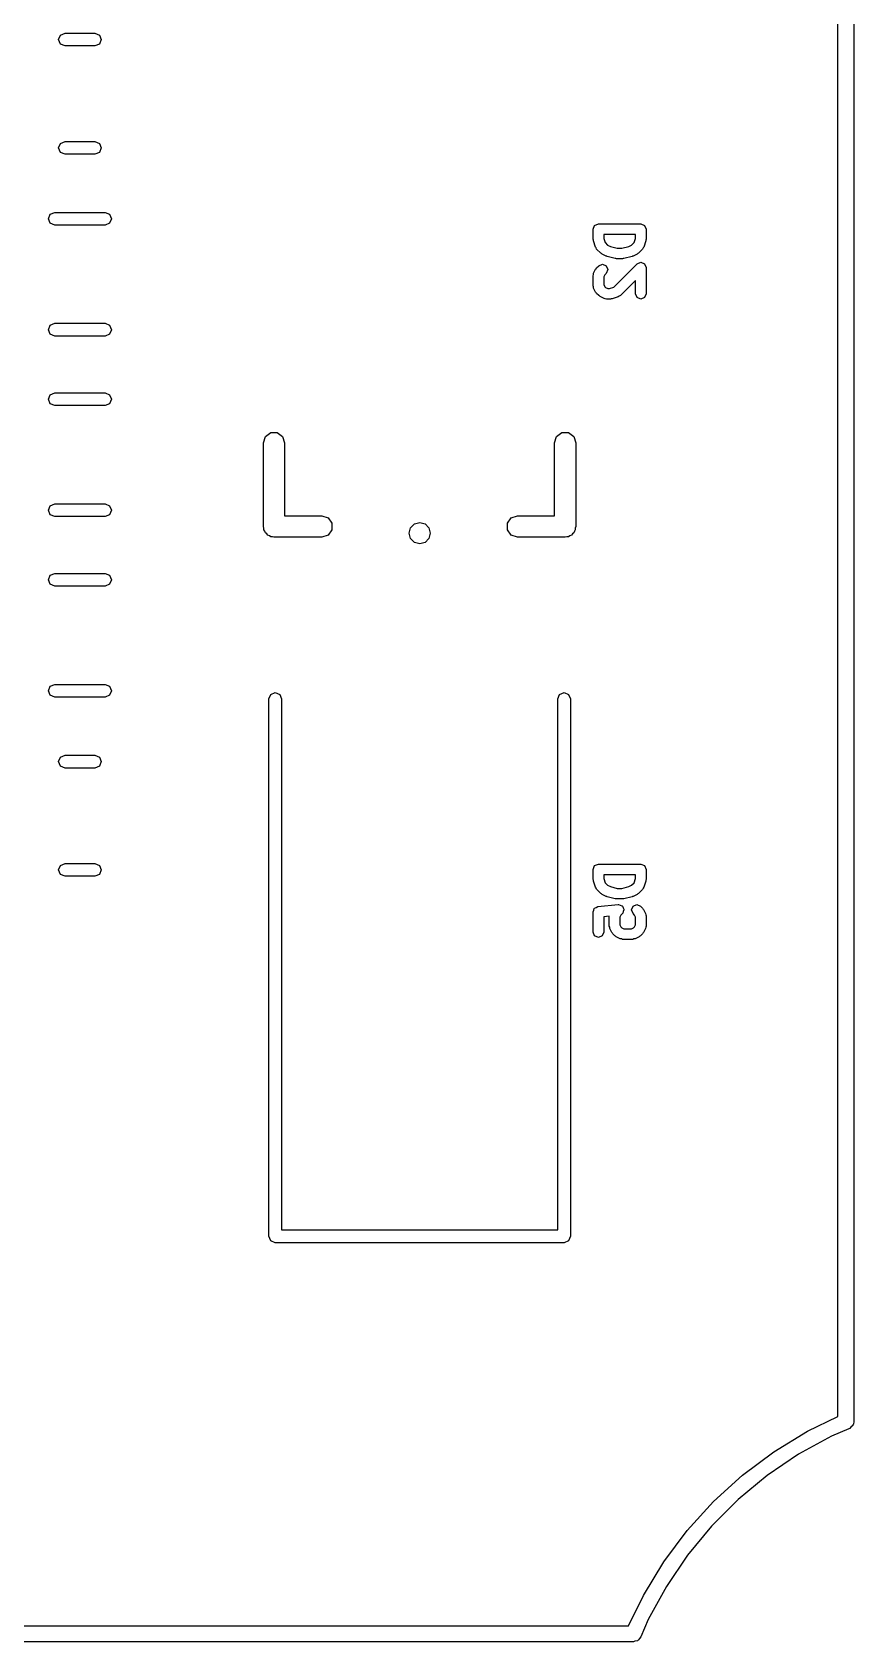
# Model space of a CAD drawing. Extents: x 86.6 to 116.8, y -73.1 to -42.9.
# Drawn here: x 109.03 to 116.76, y -73.08 to -57.92 of the extents above; entities that cross this region are included whole.
import ezdxf

# ---------------------------------------------------------------- set-up
doc = ezdxf.new("R2010")
doc.units = 0
doc.layers.add('BLACK', color=7, linetype='CONTINUOUS')

msp = doc.modelspace()

# ---------------------------------------------------------------- linework, layer by layer
at = {"layer": 'BLACK', "linetype": 'CONTINUOUS'}
for p, q in [((116.7642, -45.003418), (116.7642, -71.003418)), ((116.6142, -70.956568), (116.6142, -45.050257)), ((109.27442, -57.99), (109.291994, -57.947574)), ((109.291994, -58.032426), (109.27442, -57.99)), ((109.291994, -57.947574), (109.33442, -57.93)), ((109.33442, -58.05), (109.291994, -58.032426)), ((109.33442, -57.93), (109.61558, -57.93)), ((109.61558, -58.05), (109.33442, -58.05)), ((109.61558, -57.93), (109.658006, -57.947574)), ((109.658006, -58.032426), (109.61558, -58.05)), ((109.658006, -57.947574), (109.67558, -57.99)), ((109.67558, -57.99), (109.658006, -58.032426)), ((109.291994, -58.967574), (109.33442, -58.95)), ((109.33442, -58.95), (109.61558, -58.95)), ((109.61558, -58.95), (109.658006, -58.967574)), ((109.27442, -59.01), (109.291994, -58.967574)), ((109.291994, -59.052426), (109.27442, -59.01)), ((109.33442, -59.07), (109.291994, -59.052426)), ((109.61558, -59.07), (109.33442, -59.07)), ((109.658006, -59.052426), (109.61558, -59.07)), ((109.658006, -58.967574), (109.67558, -59.01)), ((109.67558, -59.01), (109.658006, -59.052426)), ((109.177742, -59.6775), (109.195316, -59.635074)), ((109.195316, -59.719926), (109.177742, -59.6775)), ((109.195316, -59.635074), (109.237742, -59.6175)), ((109.237742, -59.7375), (109.195316, -59.719926)), ((109.237742, -59.6175), (109.712258, -59.6175)), ((109.712258, -59.6175), (109.754684, -59.635074)), ((109.754684, -59.719926), (109.712258, -59.7375)), ((109.754684, -59.635074), (109.772258, -59.6775)), ((109.772258, -59.6775), (109.754684, -59.719926)), ((109.712258, -59.7375), (109.237742, -59.7375)), ((114.308247, -59.775762), (114.322892, -59.740407)), ((114.308247, -59.871), (114.308247, -59.775762)), ((114.311396, -59.878603), (114.308247, -59.871)), ((114.322892, -59.740407), (114.358247, -59.725762)), ((114.358247, -59.725762), (114.758247, -59.725762)), ((114.708247, -59.825762), (114.408247, -59.825762)), ((114.408247, -59.825762), (114.408247, -59.862885)), ((114.408247, -59.862885), (114.420996, -59.901134)), ((114.695498, -59.901132), (114.708247, -59.862887)), ((114.708247, -59.862887), (114.708247, -59.825762)), ((114.758247, -59.725762), (114.793602, -59.740407)), ((114.793602, -59.740407), (114.808247, -59.775762)), ((114.808247, -59.871), (114.805097, -59.878602)), ((114.808247, -59.775762), (114.808247, -59.871)), ((114.310813, -59.886812), (114.311396, -59.878603)), ((114.329861, -59.943955), (114.310813, -59.886812)), ((114.337486, -59.952746), (114.329861, -59.943955)), ((114.34194, -59.963498), (114.337486, -59.952746)), ((114.380034, -60.001593), (114.34194, -59.963498)), ((114.387637, -60.004742), (114.380034, -60.001593)), ((114.39303, -60.01096), (114.387637, -60.004742)), ((114.431125, -60.030006), (114.39303, -60.01096)), ((114.420996, -59.901134), (114.445007, -59.925144)), ((114.445007, -59.925144), (114.470937, -59.938109)), ((114.470937, -59.938109), (114.535831, -59.954333)), ((114.535831, -59.954333), (114.580664, -59.954333)), ((114.580664, -59.954333), (114.645556, -59.938109)), ((114.645556, -59.938109), (114.671484, -59.925146)), ((114.671484, -59.925146), (114.695498, -59.901132)), ((114.723464, -60.01096), (114.685369, -60.030007)), ((114.728855, -60.004743), (114.723464, -60.01096)), ((114.736459, -60.001594), (114.728855, -60.004743)), ((114.774555, -59.963499), (114.736459, -60.001594)), ((114.779008, -59.952746), (114.774555, -59.963499)), ((114.786634, -59.943954), (114.779008, -59.952746)), ((114.805681, -59.886811), (114.786634, -59.943954)), ((114.805097, -59.878602), (114.805681, -59.886811)), ((114.313526, -60.191496), (114.332574, -60.153401)), ((114.332574, -60.153401), (114.33879, -60.148009)), ((114.33879, -60.148009), (114.341939, -60.140408)), ((114.341939, -60.140408), (114.360986, -60.12136)), ((114.360986, -60.12136), (114.396341, -60.106715)), ((114.396341, -60.106715), (114.431696, -60.121358)), ((114.436791, -60.030408), (114.431125, -60.030006)), ((114.431696, -60.121358), (114.446341, -60.156713)), ((114.446341, -60.156713), (114.431698, -60.192069)), ((114.441358, -60.033792), (114.436791, -60.030408)), ((114.517549, -60.05284), (114.441358, -60.033792)), ((114.502667, -60.322536), (114.722892, -60.102311)), ((114.523819, -60.051906), (114.517549, -60.05284)), ((114.529676, -60.054333), (114.523819, -60.051906)), ((114.586819, -60.054333), (114.529676, -60.054333)), ((114.592675, -60.051906), (114.586819, -60.054333)), ((114.598946, -60.05284), (114.592675, -60.051906)), ((114.675136, -60.033792), (114.598946, -60.05284)), ((114.6797, -60.030409), (114.675136, -60.033792)), ((114.685369, -60.030007), (114.6797, -60.030409)), ((114.722892, -60.102311), (114.758247, -60.087666)), ((114.758247, -60.087666), (114.793602, -60.102311)), ((114.793602, -60.102311), (114.808247, -60.137666)), ((114.808247, -60.137666), (114.808247, -60.385285)), ((114.308247, -60.213857), (114.3127, -60.203104)), ((114.308247, -60.309095), (114.308247, -60.213857)), ((114.3127, -60.319847), (114.308247, -60.309095)), ((114.3127, -60.203104), (114.313526, -60.191496)), ((114.313526, -60.331456), (114.3127, -60.319847)), ((114.418387, -60.205379), (114.408247, -60.22566)), ((114.408247, -60.22566), (114.408247, -60.297291)), ((114.408247, -60.297291), (114.418387, -60.317572)), ((114.431698, -60.192069), (114.418387, -60.205379)), ((114.418387, -60.317572), (114.425959, -60.325144)), ((114.425959, -60.325144), (114.446241, -60.335285)), ((114.46442, -60.335285), (114.502667, -60.322536)), ((114.708247, -60.258376), (114.565031, -60.401593)), ((114.708247, -60.385285), (114.708247, -60.258376)), ((114.332574, -60.369551), (114.313526, -60.331456)), ((114.33879, -60.374942), (114.332574, -60.369551)), ((114.341939, -60.382544), (114.33879, -60.374942)), ((114.360986, -60.401592), (114.341939, -60.382544)), ((114.368588, -60.404741), (114.360986, -60.401592)), ((114.373982, -60.41096), (114.368588, -60.404741)), ((114.412078, -60.430007), (114.373982, -60.41096)), ((114.423686, -60.430831), (114.412078, -60.430007)), ((114.434438, -60.435285), (114.423686, -60.430831)), ((114.472533, -60.435285), (114.434438, -60.435285)), ((114.446241, -60.335285), (114.46442, -60.335285)), ((114.480135, -60.432135), (114.472533, -60.435285)), ((114.488344, -60.432719), (114.480135, -60.432135)), ((114.545487, -60.413672), (114.488344, -60.432719)), ((114.554279, -60.406046), (114.545487, -60.413672)), ((114.565031, -60.401593), (114.554279, -60.406046)), ((114.722892, -60.42064), (114.708247, -60.385285)), ((114.758247, -60.435285), (114.722892, -60.42064)), ((114.793602, -60.42064), (114.758247, -60.435285)), ((114.808247, -60.385285), (114.793602, -60.42064)), ((109.177742, -60.7225), (109.195316, -60.680074)), ((109.195316, -60.764926), (109.177742, -60.7225)), ((109.195316, -60.680074), (109.237742, -60.6625)), ((109.237742, -60.7825), (109.195316, -60.764926)), ((109.237742, -60.6625), (109.712258, -60.6625)), ((109.712258, -60.6625), (109.754684, -60.680074)), ((109.754684, -60.764926), (109.712258, -60.7825)), ((109.754684, -60.680074), (109.772258, -60.7225)), ((109.772258, -60.7225), (109.754684, -60.764926)), ((109.712258, -60.7825), (109.237742, -60.7825)), ((109.177742, -61.3775), (109.195316, -61.335074)), ((109.195316, -61.419926), (109.177742, -61.3775)), ((109.195316, -61.335074), (109.237742, -61.3175)), ((109.237742, -61.3175), (109.712258, -61.3175)), ((109.712258, -61.3175), (109.754684, -61.335074)), ((109.754684, -61.335074), (109.772258, -61.3775)), ((109.772258, -61.3775), (109.754684, -61.419926)), ((109.237742, -61.4375), (109.195316, -61.419926)), ((109.712258, -61.4375), (109.237742, -61.4375)), ((109.754684, -61.419926), (109.712258, -61.4375)), ((111.2028, -61.7864), (111.221898, -61.727621)), ((111.2028, -62.5764), (111.2028, -61.7864)), ((111.221898, -61.727621), (111.271898, -61.691294)), ((111.271898, -61.691294), (111.333702, -61.691294)), ((111.333702, -61.691294), (111.383702, -61.727621)), ((111.383702, -61.727621), (111.4028, -61.7864)), ((111.4028, -61.7864), (111.4028, -62.4764)), ((113.946, -61.7864), (113.965098, -61.727621)), ((113.946, -62.4764), (113.946, -61.7864)), ((113.965098, -61.727621), (114.015098, -61.691294)), ((114.015098, -61.691294), (114.076902, -61.691294)), ((114.076902, -61.691294), (114.126902, -61.727621)), ((114.126902, -61.727621), (114.146, -61.7864)), ((114.146, -61.7864), (114.146, -62.5764)), ((109.177742, -62.4225), (109.195316, -62.380074)), ((109.195316, -62.464926), (109.177742, -62.4225)), ((109.195316, -62.380074), (109.237742, -62.3625)), ((109.237742, -62.3625), (109.712258, -62.3625)), ((109.712258, -62.3625), (109.754684, -62.380074)), ((109.754684, -62.380074), (109.772258, -62.4225)), ((109.772258, -62.4225), (109.754684, -62.464926)), ((109.237742, -62.4825), (109.195316, -62.464926)), ((109.712258, -62.4825), (109.237742, -62.4825)), ((109.754684, -62.464926), (109.712258, -62.4825)), ((111.207694, -62.591462), (111.2028, -62.5764)), ((111.207694, -62.607302), (111.207694, -62.591462)), ((111.4028, -62.4764), (111.7528, -62.4764)), ((111.7528, -62.4764), (111.811579, -62.495498)), ((111.811579, -62.495498), (111.847906, -62.545498)), ((111.847906, -62.545498), (111.847906, -62.607302)), ((112.5752, -62.6386), (112.588597, -62.5886)), ((112.588597, -62.5886), (112.6252, -62.551997)), ((112.6252, -62.551997), (112.6752, -62.5386)), ((112.6752, -62.5386), (112.7252, -62.551997)), ((112.7252, -62.551997), (112.761803, -62.5886)), ((112.761803, -62.5886), (112.7752, -62.6386)), ((113.500894, -62.545498), (113.537221, -62.495498)), ((113.500894, -62.607302), (113.500894, -62.545498)), ((113.537221, -62.495498), (113.596, -62.4764)), ((113.596, -62.4764), (113.946, -62.4764)), ((114.146, -62.5764), (114.141106, -62.591462)), ((114.141106, -62.591462), (114.141106, -62.607302)), ((111.217003, -62.620115), (111.207694, -62.607302)), ((111.221898, -62.635179), (111.217003, -62.620115)), ((111.234711, -62.644488), (111.221898, -62.635179)), ((111.244021, -62.657302), (111.234711, -62.644488)), ((111.259084, -62.662196), (111.244021, -62.657302)), ((111.271898, -62.671506), (111.259084, -62.662196)), ((111.287737, -62.671506), (111.271898, -62.671506)), ((111.3028, -62.6764), (111.287737, -62.671506)), ((111.7528, -62.6764), (111.3028, -62.6764)), ((111.811579, -62.657302), (111.7528, -62.6764)), ((111.847906, -62.607302), (111.811579, -62.657302)), ((112.588597, -62.6886), (112.5752, -62.6386)), ((112.6252, -62.725203), (112.588597, -62.6886)), ((112.6752, -62.7386), (112.6252, -62.725203)), ((112.7252, -62.725203), (112.6752, -62.7386)), ((112.761803, -62.6886), (112.7252, -62.725203)), ((112.7752, -62.6386), (112.761803, -62.6886)), ((113.537221, -62.657302), (113.500894, -62.607302)), ((113.596, -62.6764), (113.537221, -62.657302)), ((114.046, -62.6764), (113.596, -62.6764)), ((114.061063, -62.671506), (114.046, -62.6764)), ((114.076902, -62.671506), (114.061063, -62.671506)), ((114.089715, -62.662196), (114.076902, -62.671506)), ((114.104779, -62.657302), (114.089715, -62.662196)), ((114.114088, -62.644488), (114.104779, -62.657302)), ((114.126902, -62.635179), (114.114088, -62.644488)), ((114.131796, -62.620115), (114.126902, -62.635179)), ((114.141106, -62.607302), (114.131796, -62.620115)), ((109.177742, -63.0775), (109.195316, -63.035074)), ((109.195316, -63.035074), (109.237742, -63.0175)), ((109.237742, -63.0175), (109.712258, -63.0175)), ((109.712258, -63.0175), (109.754684, -63.035074)), ((109.754684, -63.035074), (109.772258, -63.0775)), ((109.195316, -63.119926), (109.177742, -63.0775)), ((109.237742, -63.1375), (109.195316, -63.119926)), ((109.712258, -63.1375), (109.237742, -63.1375)), ((109.754684, -63.119926), (109.712258, -63.1375)), ((109.772258, -63.0775), (109.754684, -63.119926)), ((109.177742, -64.1225), (109.195316, -64.080074)), ((109.195316, -64.080074), (109.237742, -64.0625)), ((109.237742, -64.0625), (109.712258, -64.0625)), ((109.712258, -64.0625), (109.754684, -64.080074)), ((109.754684, -64.080074), (109.772258, -64.1225)), ((109.195316, -64.164926), (109.177742, -64.1225)), ((109.237742, -64.1825), (109.195316, -64.164926)), ((109.712258, -64.1825), (109.237742, -64.1825)), ((109.754684, -64.164926), (109.712258, -64.1825)), ((109.772258, -64.1225), (109.754684, -64.164926)), ((111.255, -64.2), (111.272574, -64.157574)), ((111.255, -69.26), (111.255, -64.2)), ((111.272574, -64.157574), (111.315, -64.14)), ((111.315, -64.14), (111.357426, -64.157574)), ((111.357426, -64.157574), (111.375, -64.2)), ((111.375, -64.2), (111.375, -69.2)), ((113.975, -64.2), (113.992574, -64.157574)), ((113.975, -69.2), (113.975, -64.2)), ((113.992574, -64.157574), (114.035, -64.14)), ((114.035, -64.14), (114.077426, -64.157574)), ((114.077426, -64.157574), (114.095, -64.2)), ((114.095, -64.2), (114.095, -69.26)), ((109.27442, -64.79), (109.291994, -64.747574)), ((109.291994, -64.832426), (109.27442, -64.79)), ((109.291994, -64.747574), (109.33442, -64.73)), ((109.33442, -64.85), (109.291994, -64.832426)), ((109.33442, -64.73), (109.61558, -64.73)), ((109.61558, -64.85), (109.33442, -64.85)), ((109.61558, -64.73), (109.658006, -64.747574)), ((109.658006, -64.832426), (109.61558, -64.85)), ((109.658006, -64.747574), (109.67558, -64.79)), ((109.67558, -64.79), (109.658006, -64.832426)), ((109.27442, -65.81), (109.291994, -65.767574)), ((109.291994, -65.767574), (109.33442, -65.75)), ((109.33442, -65.75), (109.61558, -65.75)), ((109.61558, -65.75), (109.658006, -65.767574)), ((109.658006, -65.767574), (109.67558, -65.81)), ((114.308247, -65.804762), (114.322892, -65.769407)), ((114.322892, -65.769407), (114.358247, -65.754762)), ((114.358247, -65.754762), (114.758247, -65.754762)), ((114.758247, -65.754762), (114.793602, -65.769407)), ((114.793602, -65.769407), (114.808247, -65.804762)), ((109.291994, -65.852426), (109.27442, -65.81)), ((109.33442, -65.87), (109.291994, -65.852426)), ((109.61558, -65.87), (109.33442, -65.87)), ((109.658006, -65.852426), (109.61558, -65.87)), ((109.67558, -65.81), (109.658006, -65.852426)), ((114.308247, -65.9), (114.308247, -65.804762)), ((114.311396, -65.907603), (114.308247, -65.9)), ((114.310813, -65.915812), (114.311396, -65.907603)), ((114.329861, -65.972955), (114.310813, -65.915812)), ((114.708247, -65.854762), (114.408247, -65.854762)), ((114.408247, -65.854762), (114.408247, -65.891885)), ((114.408247, -65.891885), (114.420996, -65.930134)), ((114.420996, -65.930134), (114.445007, -65.954144)), ((114.671484, -65.954146), (114.695498, -65.930132)), ((114.695498, -65.930132), (114.708247, -65.891887)), ((114.708247, -65.891887), (114.708247, -65.854762)), ((114.805681, -65.915811), (114.786634, -65.972954)), ((114.808247, -65.9), (114.805097, -65.907602)), ((114.805097, -65.907602), (114.805681, -65.915811)), ((114.808247, -65.804762), (114.808247, -65.9)), ((114.337486, -65.981746), (114.329861, -65.972955)), ((114.34194, -65.992498), (114.337486, -65.981746)), ((114.380034, -66.030593), (114.34194, -65.992498)), ((114.387637, -66.033742), (114.380034, -66.030593)), ((114.39303, -66.03996), (114.387637, -66.033742)), ((114.431125, -66.059006), (114.39303, -66.03996)), ((114.436791, -66.059408), (114.431125, -66.059006)), ((114.441358, -66.062792), (114.436791, -66.059408)), ((114.517549, -66.08184), (114.441358, -66.062792)), ((114.445007, -65.954144), (114.470937, -65.967109)), ((114.470937, -65.967109), (114.535831, -65.983333)), ((114.523819, -66.080906), (114.517549, -66.08184)), ((114.529676, -66.083333), (114.523819, -66.080906)), ((114.586819, -66.083333), (114.529676, -66.083333)), ((114.535831, -65.983333), (114.580664, -65.983333)), ((114.580664, -65.983333), (114.645556, -65.967109)), ((114.592675, -66.080906), (114.586819, -66.083333)), ((114.598946, -66.08184), (114.592675, -66.080906)), ((114.675136, -66.062792), (114.598946, -66.08184)), ((114.645556, -65.967109), (114.671484, -65.954146)), ((114.6797, -66.059409), (114.675136, -66.062792)), ((114.685369, -66.059007), (114.6797, -66.059409)), ((114.723464, -66.03996), (114.685369, -66.059007)), ((114.728855, -66.033743), (114.723464, -66.03996)), ((114.736459, -66.030594), (114.728855, -66.033743)), ((114.774555, -65.992499), (114.736459, -66.030594)), ((114.779008, -65.981746), (114.774555, -65.992499)), ((114.786634, -65.972954), (114.779008, -65.981746)), ((114.308247, -66.204762), (114.314686, -66.189216)), ((114.308247, -66.395238), (114.308247, -66.204762)), ((114.314686, -66.189216), (114.319549, -66.1731)), ((114.319549, -66.1731), (114.32188, -66.171849)), ((114.32188, -66.171849), (114.322892, -66.169407)), ((114.322892, -66.169407), (114.338437, -66.162967)), ((114.338437, -66.162967), (114.353272, -66.15501)), ((114.353272, -66.15501), (114.543748, -66.135962)), ((114.543748, -66.135962), (114.54628, -66.136726)), ((114.54628, -66.136726), (114.548722, -66.135715)), ((114.548722, -66.135715), (114.564265, -66.142152)), ((114.570768, -66.234379), (114.560628, -66.25466)), ((114.564265, -66.142152), (114.580384, -66.147016)), ((114.584079, -66.221069), (114.570768, -66.234379)), ((114.580384, -66.147016), (114.581634, -66.149346)), ((114.581634, -66.149346), (114.584077, -66.150358)), ((114.584077, -66.150358), (114.590516, -66.165903)), ((114.58509, -66.218625), (114.584079, -66.221069)), ((114.587421, -66.217376), (114.58509, -66.218625)), ((114.592284, -66.201256), (114.587421, -66.217376)), ((114.590516, -66.165903), (114.598475, -66.180739)), ((114.598722, -66.185713), (114.592284, -66.201256)), ((114.598475, -66.180739), (114.59771, -66.183271)), ((114.59771, -66.183271), (114.598722, -66.185713)), ((114.670152, -66.185714), (114.684797, -66.150359)), ((114.684797, -66.221069), (114.670152, -66.185714)), ((114.684797, -66.150359), (114.720152, -66.135714)), ((114.698105, -66.234377), (114.684797, -66.221069)), ((114.708247, -66.25466), (114.698105, -66.234377)), ((114.720152, -66.135714), (114.755507, -66.150359)), ((114.755507, -66.150359), (114.774555, -66.169407)), ((114.774555, -66.169407), (114.777703, -66.177009)), ((114.777703, -66.177009), (114.783922, -66.182402)), ((114.783922, -66.182402), (114.802968, -66.220497)), ((114.802968, -66.220497), (114.803792, -66.232103)), ((114.803792, -66.232103), (114.808247, -66.242857)), ((114.460628, -66.244773), (114.408247, -66.250011)), ((114.408247, -66.250011), (114.408247, -66.395238)), ((114.460628, -66.338095), (114.460628, -66.244773)), ((114.465081, -66.348847), (114.460628, -66.338095)), ((114.465907, -66.360456), (114.465081, -66.348847)), ((114.484955, -66.398551), (114.465907, -66.360456)), ((114.560628, -66.25466), (114.560628, -66.326291)), ((114.560628, -66.326291), (114.570768, -66.346572)), ((114.570768, -66.346572), (114.57834, -66.354144)), ((114.57834, -66.354144), (114.598622, -66.364285)), ((114.598622, -66.364285), (114.670254, -66.364285)), ((114.670254, -66.364285), (114.690534, -66.354145)), ((114.690534, -66.354145), (114.698105, -66.346574)), ((114.698105, -66.346574), (114.708247, -66.326291)), ((114.708247, -66.326291), (114.708247, -66.25466)), ((114.802968, -66.360455), (114.783922, -66.39855)), ((114.803792, -66.348848), (114.802968, -66.360455)), ((114.808247, -66.338095), (114.803792, -66.348848)), ((114.808247, -66.242857), (114.808247, -66.338095)), ((114.322892, -66.430593), (114.308247, -66.395238)), ((114.358247, -66.445238), (114.322892, -66.430593)), ((114.393602, -66.430593), (114.358247, -66.445238)), ((114.408247, -66.395238), (114.393602, -66.430593)), ((114.491171, -66.403942), (114.484955, -66.398551)), ((114.49432, -66.411544), (114.491171, -66.403942)), ((114.513367, -66.430592), (114.49432, -66.411544)), ((114.520969, -66.433741), (114.513367, -66.430592)), ((114.526363, -66.43996), (114.520969, -66.433741)), ((114.564459, -66.459007), (114.526363, -66.43996)), ((114.576067, -66.459831), (114.564459, -66.459007)), ((114.586819, -66.464285), (114.576067, -66.459831)), ((114.682057, -66.464285), (114.586819, -66.464285)), ((114.692807, -66.459831), (114.682057, -66.464285)), ((114.704417, -66.459007), (114.692807, -66.459831)), ((114.742512, -66.43996), (114.704417, -66.459007)), ((114.747904, -66.433742), (114.742512, -66.43996)), ((114.755507, -66.430593), (114.747904, -66.433742)), ((114.774555, -66.411545), (114.755507, -66.430593)), ((114.777703, -66.403942), (114.774555, -66.411545)), ((114.783922, -66.39855), (114.777703, -66.403942)), ((111.272574, -69.302426), (111.255, -69.26)), ((111.375, -69.2), (113.975, -69.2)), ((114.095, -69.26), (114.077426, -69.302426)), ((111.315, -69.32), (111.272574, -69.302426)), ((114.035, -69.32), (111.315, -69.32)), ((114.077426, -69.302426), (114.035, -69.32)), ((116.327579, -71.095892), (116.6142, -70.956568)), ((116.718741, -71.072347), (116.555422, -71.142334)), ((116.718744, -71.072355), (116.718741, -71.072347)), ((116.722437, -71.069121), (116.718744, -71.072355)), ((116.7267, -71.06837), (116.722437, -71.069121)), ((116.736118, -71.057145), (116.7267, -71.06837)), ((116.753621, -71.041824), (116.736118, -71.057145)), ((116.755346, -71.034231), (116.753621, -71.041824)), ((116.759677, -71.02907), (116.755346, -71.034231)), ((116.7642, -71.003418), (116.759677, -71.02907)), ((116.012339, -71.288121), (116.327579, -71.095892)), ((116.555422, -71.142334), (116.243563, -71.312711)), ((115.716782, -71.509424), (116.012339, -71.288121)), ((116.243563, -71.312711), (115.949296, -71.51194)), ((115.443582, -71.757799), (115.716782, -71.509424)), ((115.949296, -71.51194), (115.675284, -71.738219)), ((115.195209, -72.031001), (115.443582, -71.757799)), ((115.675284, -71.738219), (115.424003, -71.989501)), ((115.424003, -71.989501), (115.197726, -72.263515)), ((114.973908, -72.326559), (115.195209, -72.031001)), ((115.197726, -72.263515), (114.998499, -72.557782)), ((114.781681, -72.6418), (114.973908, -72.326559)), ((114.998499, -72.557782), (114.828123, -72.869643)), ((114.642361, -72.928418), (114.781681, -72.6418)), ((114.828123, -72.869643), (114.758138, -73.032962)), ((88.736029, -72.928418), (114.642361, -72.928418)), ((114.744583, -73.048444), (114.737409, -73.060871)), ((114.758137, -73.032962), (114.744583, -73.048444)), ((114.758138, -73.032962), (114.758137, -73.032962)), ((114.6892, -73.078418), (88.6892, -73.078418)), ((114.702742, -73.073488), (114.6892, -73.078418)), ((114.727606, -73.067839), (114.702742, -73.073488)), ((114.731974, -73.062849), (114.727606, -73.067839)), ((114.737409, -73.060871), (114.731974, -73.062849))]:
    msp.add_line(p, q, dxfattribs=at)

doc.saveas('drawing.dxf')
